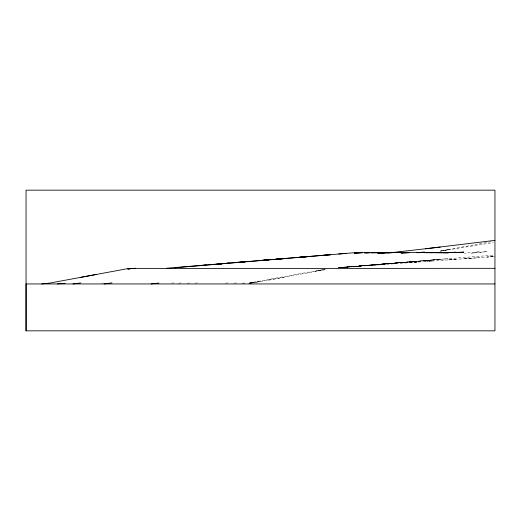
<?xml version="1.0" encoding="UTF-8"?>
<svg xmlns="http://www.w3.org/2000/svg" width="521" height="521" viewBox="0 0 521 521"><rect width="100%" height="100%" fill="white"/><g stroke="black" fill="none" stroke-linecap="round" stroke-linejoin="round"><path stroke-width="0.39" stroke-dasharray="2.6 1.95" d="M491.043 241.685L440.245 251.135L493.387 242.584M323.02 269.552L247.215 283.339M268.315 280.233L283.945 277.335M325.365 269.67L250.34 283.326M248.778 283.352L260.5 281.386L249.559 283.235M252.685 282.59L248.778 283.268L252.685 282.721M225.333 283.294L229.24 282.649M178.442 283.326L182.35 282.714M171.409 283.242L174.535 282.773M194.854 283.281L197.98 282.831M233.929 283.287L237.055 282.844M479.32 251.623L464.472 253.245M249.559 283.313L252.685 282.89M187.039 283.32L190.165 282.903M241.744 283.32L244.87 282.903M101.856 283.242L103.419 283.046M243.307 283.307L244.87 283.144M493.387 256.638L340.213 267.664L440.245 259.308M369.91 265.202L340.213 267.651L440.245 259.412L393.355 263.235L432.43 259.979M354.28 266.231L338.65 267.631L393.355 263.112M354.28 266.439L340.213 267.677L393.355 263.059M362.095 265.86L377.725 264.616M338.65 267.794L346.465 267.104L338.65 267.722M401.17 262.558L416.8 261.255M401.17 262.597L416.8 261.366L408.985 261.933M338.65 267.592L354.28 266.309M369.91 265.091L385.54 263.743M340.213 267.683L401.17 262.395M440.245 259.321L493.387 255.205M385.54 263.86L393.355 263.313L362.095 265.736L369.91 265.124M424.615 260.611L448.06 258.663M369.91 265.508L385.54 264.375M424.615 261.588L432.43 261.028M393.355 263.209L401.17 262.662M493.387 256.56L487.135 257.003L494.95 256.443M471.505 258.208L463.69 258.716L479.32 257.654M448.06 249.735L440.245 251.135L448.06 249.735M324.583 269.67L315.205 271.252L324.583 269.657M487.135 251.584L471.505 253.18L487.135 251.584M362.095 265.801L354.28 266.511L362.095 265.808M416.8 262.109L408.985 262.649L416.8 262.115M455.875 259.276L448.06 259.829L455.875 259.282"/><path stroke-width="0.78" d="M26.05 330.835L26.05 190.165L494.95 190.165L494.95 330.835L26.05 330.835L26.05 283.945L494.95 283.945M96.385 274.443L80.755 277.341M104.2 283.945L112.015 282.844M72.94 283.945L80.755 282.936M425.397 248.778L494.95 240.389M151.09 283.945L158.905 283.053M128.427 269.064L129.989 268.901M133.115 268.562L494.95 268.315M41.68 283.945L49.495 283.131L127.645 268.66L135.46 268.315L127.645 268.862M354.28 253.493L362.095 252.685L463.69 252.49M440.245 247.084L393.355 252.425L377.725 252.939M401.17 253.48L408.985 252.685M455.875 252.685L463.69 251.936M57.31 283.945L65.125 283.248M424.615 252.021L416.8 252.685L424.615 252.574M174.535 267.801L354.28 252.711L362.095 252.685L354.28 252.919M338.65 254.001L346.465 253.362M166.72 268.217L330.835 254.691L323.02 255.297M377.725 253.245L393.355 252.587L377.725 252.757M366.002 252.959L369.91 252.685L364.44 252.945M397.262 252.411L398.825 252.307M127.645 268.843L129.989 268.686M131.553 268.575L135.46 268.315M448.06 252.685L455.875 252.177M401.17 252.184L387.103 252.959M432.43 252.34L424.615 252.685L432.43 252.809M371.473 252.932L377.725 252.685M401.17 252.685L408.985 252.503M432.43 252.685L448.06 253.017M221.425 263.932L213.61 264.531L221.425 263.932M268.315 259.992L260.5 260.591L268.315 259.992M307.39 256.671L299.575 257.244L307.39 256.671M268.315 259.894L260.5 260.474L268.315 259.894M229.24 263.125L221.425 263.704L229.24 263.125M283.945 258.644L276.13 259.178L283.945 258.644M244.87 261.887L237.055 262.408L244.87 261.887M205.795 265.156L197.98 265.638L205.795 265.156M385.54 252.685L380.851 252.945L385.54 252.698"/></g></svg>
